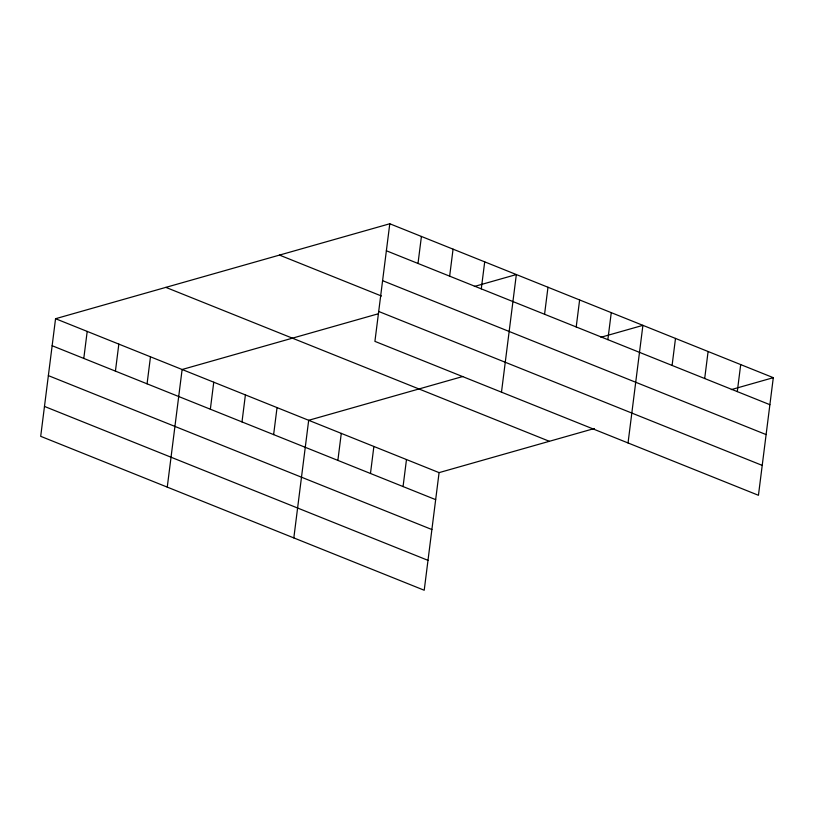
<?xml version="1.0" encoding="UTF-8"?>
<svg xmlns="http://www.w3.org/2000/svg" width="814" height="814" viewBox="0 0 814 814"><rect width="100%" height="100%" fill="white"/><g stroke="black" fill="none" stroke-linecap="round" stroke-linejoin="round"><path stroke-width="1.22" d="M389.784 223.758L374.918 341.371L758.445 495.288L773.3 377.676L389.784 223.758L55.556 318.712L40.7 436.324L424.216 590.242L439.082 472.629L594.352 428.52M83.791 358.425L87.2 331.41M115.425 371.123L118.834 344.108M147.069 383.821L150.478 356.807M167.257 487.118L182.122 369.505L377.635 313.96M210.348 409.218L213.756 382.204M241.992 421.917L245.401 394.902M273.626 434.615L277.045 407.6M293.823 537.912L308.679 420.299L462.769 376.516M337.871 460.388L341.28 433.384M370.472 473.473L373.88 446.469M418.009 263.461L421.418 236.457M403.062 486.558L406.481 459.544M449.654 276.16L453.062 249.155M481.288 288.858L484.706 261.854M501.485 392.165L516.341 274.552L474.379 286.467M544.566 314.255L547.985 287.25M576.21 326.953L579.619 299.949M607.855 339.652L611.263 312.647M628.042 442.958L642.907 325.346L600.946 337.261M672.089 365.435L675.498 338.421M704.69 378.52L708.099 351.506M737.291 391.605L740.699 364.591M731.338 389.601L773.3 377.676M386.365 250.763L769.891 404.69M382.59 280.667L766.106 434.584M279.487 255.087L381.44 296.011M378.703 311.467L762.219 465.394M165.853 287.373L549.369 441.3M55.556 318.712L439.082 472.629M52.147 345.726L435.663 499.643M48.372 375.62L431.888 529.538M44.475 406.43L428.001 560.347"/></g></svg>
